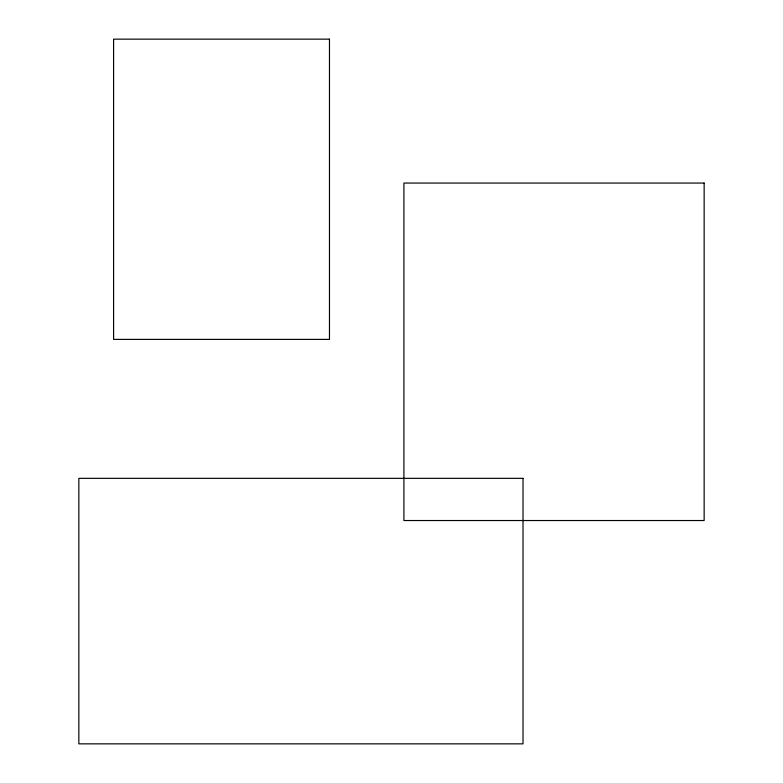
<?xml version="1.0" encoding="UTF-8"?>
<svg xmlns="http://www.w3.org/2000/svg" width="783" height="783" viewBox="0 0 783 783"><rect width="100%" height="100%" fill="white"/><g stroke="black" fill="none" stroke-linecap="round" stroke-linejoin="round"><path stroke-width="1.17" d="M329.467 39.15L113.594 39.15L113.594 339.391L329.467 339.391L329.467 39.15M704.152 183.065L403.911 183.065L403.911 520.529L704.152 520.529L704.152 183.065M523.015 478.344L78.848 478.344L78.848 743.85L523.015 743.85L523.015 478.344"/></g></svg>
